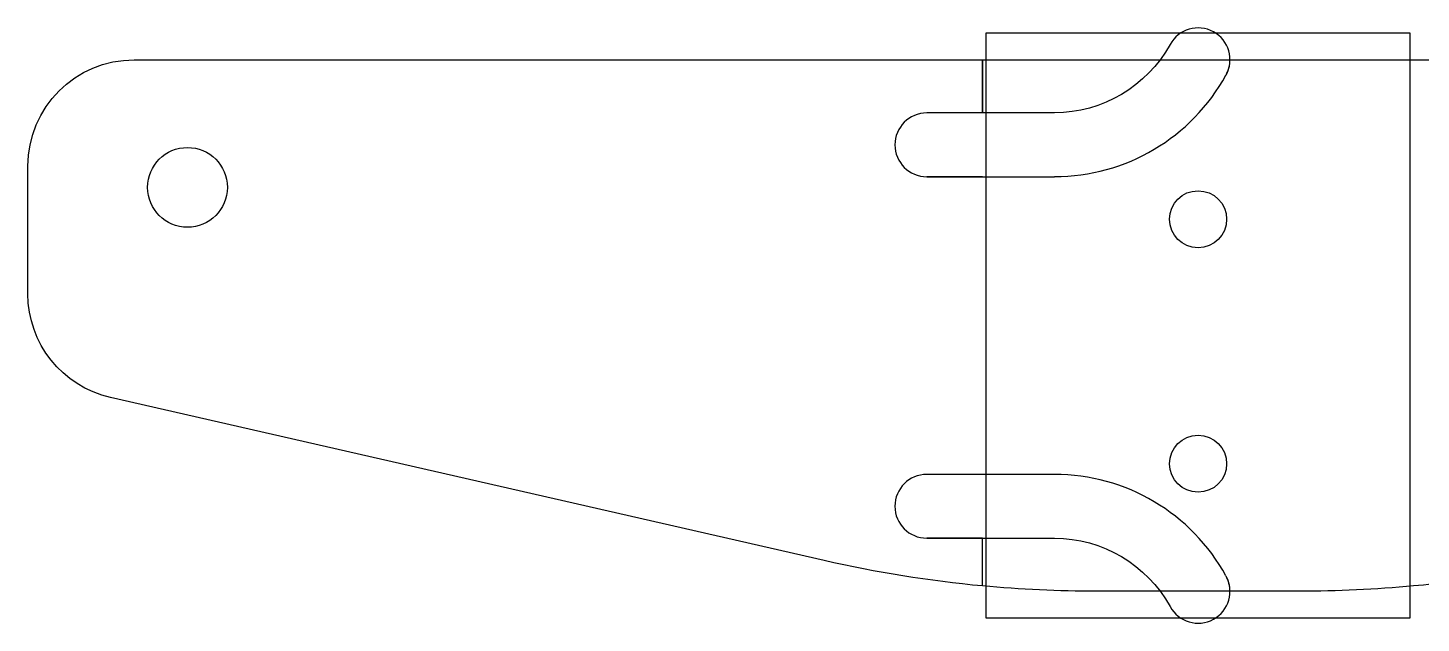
# Model space of a CAD drawing. Extents: x -164 to 318, y -425 to 35.
# Drawn here: x -158.3 to -27.3, y -138.2 to -82.2 of the extents above; entities that cross this region are included whole.
import ezdxf

# ---------------------------------------------------------------- set-up
doc = ezdxf.new("R2010")
doc.units = 0
doc.layers.get('0').update_dxf_attribs({"linetype": 'CONTINUOUS'})

msp = doc.modelspace()

# ---------------------------------------------------------------- linework, layer by layer
at = {"color": 0, "linetype": 'BYBLOCK'}
for p, q in [((-28.34, -82.74), (-68.24, -82.74)), ((-68.24, -82.74), (-68.24, -137.74)), ((-28.34, -137.74), (-28.34, -82.74)), ((-148.29, -85.24), (51.71, -85.24)), ((-68.54, -90.24), (-68.54, -85.24)), ((-68.54, -85.24), (-68.54, -90.24)), ((-61.79, -90.24), (-73.79, -90.24)), ((-158.29, -107.26), (-158.29, -95.24)), ((-73.79, -96.24), (-61.79, -96.24)), ((-68.54, -96.24), (-73.79, -96.24)), ((-83.44, -132.34), (-150.52, -117.01)), ((-61.79, -124.24), (-73.79, -124.24)), ((-68.54, -130.24), (-73.79, -130.24)), ((-73.79, -130.24), (-61.79, -130.24)), ((-68.54, -134.73), (-68.54, -130.24)), ((-61.79, -130.24), (-61.79, -130.24)), ((-38.77, -135.24), (-57.82, -135.24)), ((-68.24, -137.74), (-28.34, -137.74))]:
    msp.add_line(p, q, dxfattribs=at)
for centre, radius in [((-143.29, -97.24), 3.75), ((-48.29, -100.24), 2.68), ((-48.29, -123.24), 2.68)]:
    msp.add_circle(centre, radius, dxfattribs=at)
for centre, radius, start, end in [((-48.29, -85.24), 3, 331.3167, 151.3167), ((-48.29, -85.24), 3, 331.3167, 0), ((-48.29, -85.24), 3, 331.3167, 0), ((-61.79, -77.85), 18.38, 269.9847, 331.3167), ((-73.79, -93.24), 3, 90, 270), ((-61.79, -93.24), 3, 89.9847, 90), ((-61.79, -93.24), 3, 89.9847, 90), ((-73.79, -127.24), 3, 90, 270), ((-61.79, -142.62), 18.38, 28.6833, 90.0153), ((-61.79, -127.24), 3, 270, 270.0153), ((-48.29, -135.24), 3, 208.6833, 28.6833), ((-48.29, -135.24), 3, 0, 28.6833), ((-48.29, -135.24), 3, 0, 28.6833)]:
    msp.add_arc(centre, radius, start, end, dxfattribs=at)
at = {"color": 0, "linetype": 'BYBLOCK', "extrusion": (0, 0, -1)}
for centre, radius, start, end in [((61.79, -77.85), 12.38, 208.6833, 270.0153), ((148.29, -95.24), 10, 0, 90), ((148.29, -107.26), 10, 282.875, 0), ((61.79, -142.62), 12.38, 89.9847, 151.3167), ((57.82, -20.24), 115, 275.3515, 282.875), ((38.77, -20.24), 115, 257.125, 264.6485), ((57.82, -20.24), 115, 270, 275.3515), ((38.77, -20.24), 115, 264.6485, 270)]:
    msp.add_arc(centre, radius, start, end, dxfattribs=at)

doc.saveas('drawing.dxf')
